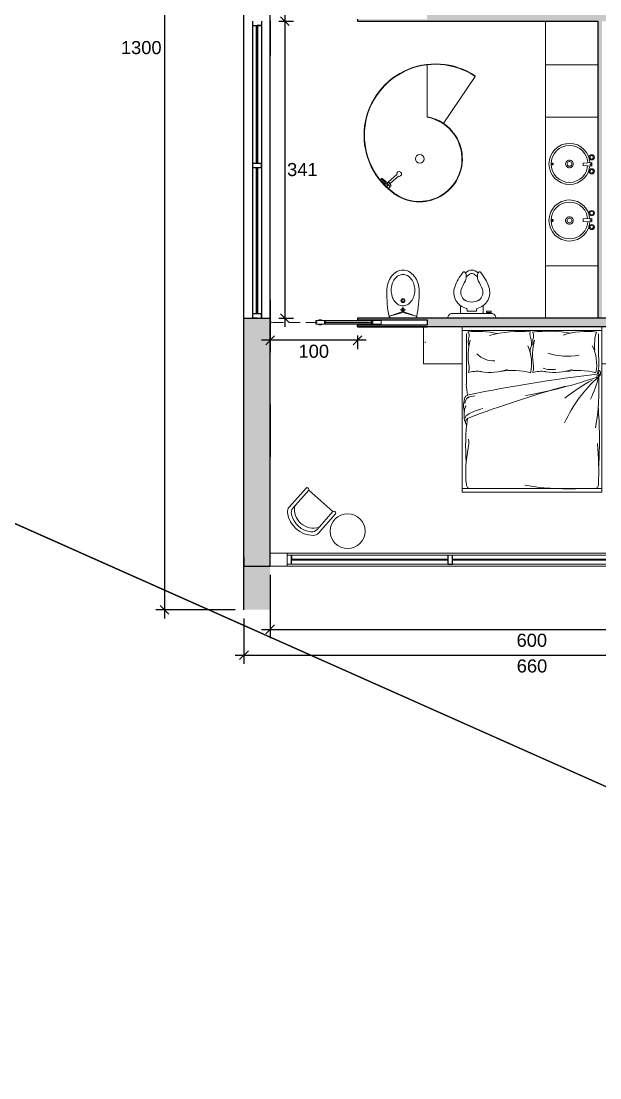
# Model space of a CAD drawing. Header units: inches. Extents: x -173 to 14008, y -3334 to 10368.
# Drawn here: x 11774 to 12437, y -1597 to -385 of the extents above; entities that cross this region are included whole.
import ezdxf

# ---------------------------------------------------------------- set-up
doc = ezdxf.new("R2010")
doc.units = ezdxf.units.IN
doc.header["$MEASUREMENT"] = 0
doc.linetypes.add('TRATTEGGIATA2', pattern=[9.525, 6.35, -3.175])
for name, color, linetype, lineweight in [('ARREDAMENTO', 8, 'Continuous', 18), ('INFISSI', 4, 'Continuous', 18), ('PORTE_finestre_doors_windows', 4, 'Continuous', 15), ('QUOTE', 6, 'Continuous', 9)]:
    doc.layers.add(name, color=color, linetype=linetype, lineweight=lineweight)
doc.styles.add('ARCH', font='txt')
doc.styles.get("Standard").update_dxf_attribs({"font": 'Arial.ttf'})
doc.dimstyles.get("Standard").update_dxf_attribs({"dimtxt": 15, "dimasz": 10, "dimexe": 10, "dimexo": 10, "dimgap": 5, "dimtad": 2, "dimtih": 1, "dimtoh": 1, "dimdec": 0, "dimzin": 0, "dimdsep": 46, "dimtxsty": 'Standard', "dimblk": 'OBLIQUE', "dimblk1": 'OBLIQUE', "dimblk2": 'OBLIQUE', "dimcen": 0.09, "dimdle": 10, "dimadec": 0, "dimazin": 0, "dimtfac": 1, "dimtdec": 0, "dimtofl": 0, "dimtmove": 0, "dimatfit": 3, "dimldrblk": 'OBLIQUE', "dimfxl": 1, "dimtolj": 1, "dimtzin": 0, "dimarcsym": 0})

# ---------------------------------------------------------------- blocks, each defined once
blk = doc.blocks.new('15PTOI06')
for p, q in [((8, 8.5), (8, -8.5)), ((11.5, 5), (8, 5)), ((9, 2), (9.765178, 2)), ((9, -2), (9, 2)), ((23.431562, 2.5), (24.727861, 2.5)), ((24.931034, 1.327586), (24.062054, 2.5)), ((9.765178, -2), (9, -2)), ((23.431562, -2.5), (24.690476, -2.5)), ((24.931034, -1.327586), (24.062054, -2.5)), ((11.5, -5), (8, -5)), ((8.5, -8), (8, -8)), ((8, -8.5), (9, -8.5)), ((9, -6.5), (8.5, -6.5)), ((8.5, -6.5), (8.5, -8)), ((9, -8.5), (9, -6.5))]:
    blk.add_line(p, q)
for centre, radius, start, end in [((6, 8.5), 2, 0, 90), ((17.25, 0.65), 7.210062, 71.816347, 166.116636), ((17.25, 0.65), 4.210062, 71.816347, 142.891702), ((12, -13.75), 19.534695, 57.937508, 70.559965), ((12, -13.75), 22.534695, 51.265418, 70.559965), ((9.765178, 2.5), 0.5, 270, 346.116636), ((19.118098, 0), 6.118098, 147.797266, 212.202734), ((23.431562, 4.5), 2, 237.937508, 270), ((24.727861, 4.5), 2, 270, 314.939898), ((23.666667, 0), 1.833333, 313.602819, 46.397181), ((23.166667, 0), 3.833333, 313.602819, 46.397181), ((25.787408, 3.438228), 0.5, 314.939898, 51.265418), ((9.765178, -2.5), 0.5, 13.883364, 90), ((17.25, -0.65), 7.210062, 193.883364, 288.183653), ((17.25, -0.65), 4.210062, 217.108298, 288.183653), ((12, 13.75), 19.534695, 289.440035, 302.062492), ((12, 13.75), 22.534695, 289.440035, 308.665009), ((23.431562, -4.5), 2, 90, 122.062492), ((24.690476, -4.5), 2, 44.162471, 90), ((25.766527, -3.454957), 0.5, 308.665009, 44.162471), ((6, -8.5), 2, 270, 0)]:
    blk.add_arc(centre, radius, start, end)
at = {"style": 'ARCH'}
for tag, p, flags in [('ITEM', (0, -19.5), 3), ('ROOM_NUMBER', (0, -28.5), 1)]:
    blk.add_attdef(tag, p, '', height=6, dxfattribs=dict(at, flags=flags))
blk = doc.blocks.new('bidet')
at = {"layer": 'ARREDAMENTO'}
for p, q in [((18891.9, 11671), (18889.9, 11673.2)), ((18891.9, 11671), (18894.1, 11673)), ((18908, 11675.7), (18893.1, 11669.6)), ((18908.2, 11675.7), (18894, 11668.6)), ((18885.2, 11655.3), (18894, 11668.6)), ((18893.1, 11669.6), (18885.3, 11655.5)), ((18891.9, 11671), (18889.6, 11669)), ((18891.9, 11671), (18893.1, 11669.6))]:
    blk.add_line(p, q, dxfattribs=at)
for points in [[(18908.5, 11673.1), (18887.9, 11654.7, -0.353669), (18885.3, 11654.6, -0.060433), (18863.9, 11674.7, -0.07695), (18858.7, 11682.7, -0.086815), (18856.6, 11691, -0.105749), (18857.7, 11699.2, -0.125559), (18861.6, 11705, -0.125559), (18867.8, 11708.2, -0.105749), (18876.1, 11708.3, -0.086815), (18884, 11705.3, -0.07695), (18891.5, 11699.2, -0.060433), (18908.9, 11675.6, -0.353669)], [(18887, 11696.8, 0.075445), (18881.5, 11701.3, 0.085783), (18875.6, 11703.6, 0.10607), (18869.5, 11703.6, 0.126822), (18864.9, 11701.2, 0.126822), (18862.1, 11697, 0.10607), (18861.3, 11690.9, 0.085783), (18862.9, 11684.8, 0.075445), (18866.8, 11678.8, 0.075445), (18872.4, 11674.2, 0.085783), (18878.2, 11671.9, 0.10607), (18884.3, 11672, 0.126822), (18888.9, 11674.3, 0.126822), (18891.7, 11678.6, 0.10607), (18892.5, 11684.6, 0.085783), (18890.9, 11690.7, 0.075445)]]:
    blk.add_lwpolyline(points, format="xyb", close=True, dxfattribs=at)
for centre, radius in [((18884.9, 11678.8), 2.3), ((18884.9, 11678.8), 1.5), ((18891.9, 11671), 1.75)]:
    blk.add_circle(centre, radius, dxfattribs=at)
for centre, start, end in [((18908.3, 11674.7), 53.2036, 112.5022), ((18886.2, 11655.1), 150.8397, 210.1383)]:
    blk.add_arc(centre, 1, start, end, dxfattribs=at)
at = {"layer": 'ARREDAMENTO', "flags": 9}
blk.add_attdef('COPYRIGHT', (18899.5, 11662.4), '', height=0.0001, rotation=131.6709, dxfattribs=at)
blk = doc.blocks.new('lettomatrim')
at = {"layer": 'ARREDAMENTO'}
for p, q in [((14864.3, 12696.9), (14906.7, 12696.9)), ((14864.3, 12652.7), (14864.3, 12696.9)), ((14889.2, 12695.5), (14889.2, 12694.5)), ((14717, 12492.7), (14717, 12652.7)), ((14906.7, 12652.7), (14717, 12652.7)), ((14721.1, 12492.7), (14721.1, 12652.7)), ((14799.5, 12650), (14793.9, 12647.9)), ((14801.1, 12650.3), (14810.4, 12650.3)), ((14840.9, 12647.9), (14898.9, 12647.9)), ((14902.6, 12492.7), (14902.6, 12652.7)), ((14906.7, 12492.7), (14717, 12492.7)), ((14864.3, 12492.7), (14864.3, 12448.4)), ((14864.3, 12448.4), (14906.7, 12448.4))]:
    blk.add_line(p, q, dxfattribs=at)
for centre, radius, start, end in [((14725.8, 12643.2), 4.71, 90, 180), ((14739.2, 12504.6), 144, 78.6575, 95.361), ((14770.6, 12423.4), 225.4, 82.1235, 94.8247), ((14773.7, 12676.5), 31.4, 258.6575, 277.5253), ((14797.4, 12644.2), 4.71, 19.3276, 110.2459), ((14801.1, 12645.6), 4.71, 90, 110.2459), ((14801.1, 12645.6), 4.71, 90, 110.2459), ((14801.9, 12645), 4.18, 30.7024, 90.9899), ((13596.6, 12187.6), 1289.5, 15.592, 20.8132), ((14755.1, 12615.7), 59.4, 13.1349, 31.9888), ((14816.3, 12617.7), 33.4, 77.1173, 103.0714), ((14809.8, 12640.2), 10.1, 52.2698, 93.3983), ((14818.1, 12640.2), 9.53, 39.4016, 85.3151), ((14822.3, 12643.9), 6.59, 11.6131, 77.1173), ((14805.4, 12636.9), 22.1, 3.536, 24.9661), ((14841.7, 12588.2), 59.8, 90.7687, 102.911), ((13080, 12288.7), 1784.7, 6.728, 11.523), ((14859.6, 12656.8), 12.1, 243.0351, 279.6289), ((14822.9, 12636.1), 32.8, 350.6074, 17.6402), ((14873.7, 12573.7), 72.2, 75.74, 99.6289), ((14889, 12624.9), 20.8, 74.8012, 102.688), ((14896.4, 12652.2), 7.52, 254.8012, 305.6212), ((14801.2, 12634.1), 100.3, 347.5752, 6.8586), ((14914, 12621), 59.6, 170.6074, 199.6441), ((14895.2, 12616.2), 27.7, 134.9902, 182.1705), ((14764.7, 12585.8), 136.7, 355.318, 15.1075), ((14775.1, 12594.8), 81.5, 345.4027, 9.6734), ((15021.2, 12531.5), 300.3, 170.5168, 181.6934), ((15388.6, 12681.7), 570, 190.272, 199.0031), ((14864.7, 12621.1), 48, 257.0138, 294.882), ((14859.6, 12583), 12.1, 243.0351, 279.6289), ((14822.9, 12562.2), 32.8, 350.6074, 17.6402), ((14873.7, 12499.8), 72.2, 75.74, 99.6289), ((14879, 12566.9), 8.08, 67.1192, 110.9839), ((14888.4, 12589), 15.9, 247.1192, 294.2123), ((14889, 12551), 20.8, 74.8012, 102.688), ((14896.4, 12578.3), 7.52, 254.8012, 305.6212), ((14898.1, 12567.4), 7.75, 68.2876, 114.2123), ((14727.6, 12554.9), 174, 351.0586, 5.6905), ((14881.8, 12550.8), 24.2, 157.6175, 192.852), ((14915.9, 12547), 61.5, 170.7499, 199.3428), ((14950.9, 12531.6), 77.9, 162.7298, 189.568), ((14731, 12391), 158.5, 41.5468, 65.6167), ((14670.7, 12410.4), 198.2, 27.9144, 38.9624), ((14773, 12519.8), 83.6, 345.8991, 9.8562), ((14819.7, 12510.2), 81.8, 351.9854, 18.9708), ((14725.8, 12501.1), 4.71, 180, 270), ((14740.2, 12837.9), 341.7, 267.5735, 275.4873), ((14776.7, 13019.8), 524.4, 266.777, 274.3028), ((14837.3, 12778), 282.1, 260.4906, 272.5059), ((14881.7, 12623), 130.8, 243.6904, 255.8106), ((14853.2, 12497.9), 3.9, 206.0618, 343.6995), ((14854.1, 12499), 3.89, 175.5011, 247.3948), ((14865.7, 12544.5), 48.5, 254.1443, 274.9446), ((14854.3, 12498.2), 1.97, 191.8744, 320.6042), ((14863.5, 12546.3), 47.8, 258.7109, 296.6681), ((14886.3, 12452.4), 48.6, 72.8009, 97.5389), ((14896.8, 11196.1), 1300.4, 89.9104, 91.1885)]:
    blk.add_arc(centre, radius, start, end, dxfattribs=at)
blk = doc.blocks.new('_Oblique')
at = {"color": 0, "linetype": 'ByBlock', "lineweight": -2}
blk.add_line((-0.5, -0.5), (0.5, 0.5), dxfattribs=at)
blk = doc.blocks.new('*D81')
at = {"layer": 'Defpoints', "color": 0, "transparency": 16777216}
for p in [(12029.2, 229.4), (11938.3, -1059.9), (12029.4, -1059.9)]:
    blk.add_point(p, dxfattribs=at)
at = {"layer": 'QUOTE', "color": 0, "lineweight": -2, "transparency": 16777216}
for p, q in [((11938.3, 239.4), (11938.3, -1069.9)), ((12019.2, 229.4), (11928.3, 229.4)), ((12019.4, -1059.9), (11928.3, -1059.9))]:
    blk.add_line(p, q, dxfattribs=at)
at = {"layer": 'QUOTE', "color": 0, "lineweight": -2, "transparency": 16777216, "xscale": 10, "yscale": 10, "zscale": 10}
for p, rotation in [((11938.3, 229.4), 90), ((11938.3, -1059.9), 270)]:
    blk.add_blockref('_Oblique', p, dxfattribs=dict(at, rotation=rotation))
at = {"layer": 'QUOTE', "color": 0, "transparency": 16777216, "insert": (11911.6, -415.2), "char_height": 15, "attachment_point": 5}
blk.add_mtext('\\A1;1300', dxfattribs=at)
blk = doc.blocks.new('*D92')
at = {"layer": 'Defpoints', "color": 0, "transparency": 16777216}
for p in [(12029.4, -1059.9), (12689.8, -1059.9), (12689.8, -1111.9)]:
    blk.add_point(p, dxfattribs=at)
at = {"layer": 'QUOTE', "color": 0, "lineweight": -2, "transparency": 16777216}
for p, q in [((12029.4, -1069.9), (12029.4, -1121.9)), ((12689.8, -1069.9), (12689.8, -1121.9)), ((12019.4, -1111.9), (12699.8, -1111.9))]:
    blk.add_line(p, q, dxfattribs=at)
at = {"layer": 'QUOTE', "color": 0, "lineweight": -2, "transparency": 16777216, "xscale": 10, "yscale": 10, "zscale": 10, "rotation": 180}
blk.add_blockref('_Oblique', (12029.4, -1111.9), dxfattribs=at)
at = {"layer": 'QUOTE', "color": 0, "lineweight": -2, "transparency": 16777216, "xscale": 10, "yscale": 10, "zscale": 10}
blk.add_blockref('_Oblique', (12689.8, -1111.9), dxfattribs=at)
at = {"layer": 'QUOTE', "color": 0, "transparency": 16777216, "insert": (12359.6, -1124.5), "char_height": 15, "attachment_point": 5}
blk.add_mtext('\\A1;660', dxfattribs=at)
blk = doc.blocks.new('*D99')
at = {"layer": 'Defpoints', "color": 0, "transparency": 16777216}
for p in [(12059.4, -384.8), (12059.4, -725.4), (12076.2, -725.4)]:
    blk.add_point(p, dxfattribs=at)
at = {"layer": 'QUOTE', "color": 0, "lineweight": -2, "transparency": 16777216}
for p, q in [((12076.2, -374.8), (12076.2, -735.4)), ((12069.4, -384.8), (12086.2, -384.8)), ((12069.4, -725.4), (12086.2, -725.4))]:
    blk.add_line(p, q, dxfattribs=at)
at = {"layer": 'QUOTE', "color": 0, "lineweight": -2, "transparency": 16777216, "xscale": 10, "yscale": 10, "zscale": 10}
for p, rotation in [((12076.2, -384.8), 90), ((12076.2, -725.4), 270)]:
    blk.add_blockref('_Oblique', p, dxfattribs=dict(at, rotation=rotation))
at = {"layer": 'QUOTE', "color": 0, "transparency": 16777216, "insert": (12096.3, -555.1), "char_height": 15, "attachment_point": 5}
blk.add_mtext('\\A1;341', dxfattribs=at)
blk = doc.blocks.new('*D100')
at = {"layer": 'Defpoints', "color": 0, "transparency": 16777216}
for p in [(12059.4, -735.4), (12159.4, -735.4), (12059.4, -750.9)]:
    blk.add_point(p, dxfattribs=at)
at = {"layer": 'QUOTE', "color": 0, "lineweight": -2, "transparency": 16777216}
for p, q in [((12169.4, -750.9), (12049.4, -750.9)), ((12059.4, -745.4), (12059.4, -760.9)), ((12159.4, -745.4), (12159.4, -760.9))]:
    blk.add_line(p, q, dxfattribs=at)
at = {"layer": 'QUOTE', "color": 0, "lineweight": -2, "transparency": 16777216, "xscale": 10, "yscale": 10, "zscale": 10, "rotation": 180}
blk.add_blockref('_Oblique', (12059.4, -750.9), dxfattribs=at)
at = {"layer": 'QUOTE', "color": 0, "lineweight": -2, "transparency": 16777216, "xscale": 10, "yscale": 10, "zscale": 10}
blk.add_blockref('_Oblique', (12159.4, -750.9), dxfattribs=at)
at = {"layer": 'QUOTE', "color": 0, "transparency": 16777216, "insert": (12109.4, -763.5), "char_height": 15, "attachment_point": 5}
blk.add_mtext('\\A1;100', dxfattribs=at)
blk = doc.blocks.new('*D101')
at = {"layer": 'Defpoints', "color": 0, "transparency": 16777216}
for p in [(12059.4, -1010), (12659.4, -1010), (12659.4, -1082.4)]:
    blk.add_point(p, dxfattribs=at)
at = {"layer": 'QUOTE', "color": 0, "lineweight": -2, "transparency": 16777216}
for p, q in [((12059.4, -1020), (12059.4, -1092.4)), ((12659.4, -1020), (12659.4, -1092.4)), ((12049.4, -1082.4), (12669.4, -1082.4))]:
    blk.add_line(p, q, dxfattribs=at)
at = {"layer": 'QUOTE', "color": 0, "lineweight": -2, "transparency": 16777216, "xscale": 10, "yscale": 10, "zscale": 10, "rotation": 180}
blk.add_blockref('_Oblique', (12059.4, -1082.4), dxfattribs=at)
at = {"layer": 'QUOTE', "color": 0, "lineweight": -2, "transparency": 16777216, "xscale": 10, "yscale": 10, "zscale": 10}
blk.add_blockref('_Oblique', (12659.4, -1082.4), dxfattribs=at)
at = {"layer": 'QUOTE', "color": 0, "transparency": 16777216, "insert": (12359.4, -1095), "char_height": 15, "attachment_point": 5}
blk.add_mtext('\\A1;600', dxfattribs=at)

msp = doc.modelspace()

# ---------------------------------------------------------------- hatches: boundary and pattern name
h = msp.add_hatch(color=256)
h.dxf.hatch_style = 1
h.paths.add_polyline_path([(12689.4, 17.6), (12659.9, 17.6), (12659.9, -203.2), (12689.5, -203.2)])
h.paths.add_polyline_path([(12479.9, -727.5), (12559.9, -727.5), (12559.9, -725.4), (12439.9, -725.4), (12159.4, -725.4), (12159.4, -727.5), (12239.4, -727.5), (12239.4, -733), (12159.4, -733), (12159.4, -735.4), (12239.4, -735.4), (12559.9, -735.4), (12559.9, -733), (12479.9, -733)])
h.paths.add_polyline_path([(12059.4, -725.4), (12029.4, -725.4), (12029.4, -980), (12029.4, -1000), (12029.4, -1060), (12059.4, -1060), (12059.4, -995)])
h = msp.add_hatch(color=256)
h.dxf.hatch_style = 1
h.paths.add_polyline_path([(12479.9, -377.2), (12559.9, -377.2), (12559.9, -374.9), (12479.9, -374.9), (12438.2, -374.9), (12436.2, -374.9), (12379.9, -374.9), (12374.9, -374.9), (12159.4, -374.9), (12159.4, -377.2), (12239.4, -377.2), (12239.4, -382.7), (12159.4, -382.7), (12159.4, -384.9), (12434.9, -384.9), (12434.9, -725.4), (12439.9, -725.4), (12439.9, -384.9), (12559.9, -384.9), (12559.9, -382.7), (12479.9, -382.7)])

# ---------------------------------------------------------------- linework, layer by layer
for p, q in [((12029.4, -980), (12029.4, 230)), ((12059.4, -1010), (12059.4, 230)), ((12059.4, -384.3), (12059.4, -424.3)), ((12159.4, -382.7), (12159.4, -384.9)), ((12159.4, -384.9), (12434.9, -384.9)), ((12434.9, -384.9), (12434.9, -725.4)), ((12059.4, -704.4), (12059.4, -764.4)), ((12029.4, -725.4), (12059.4, -725.4)), ((12559.9, -725.4), (12159.4, -725.4)), ((12159.4, -735.4), (12159.4, -733)), ((12559.9, -735.4), (12159.4, -735.4)), ((12159.4, -735.4), (12239.4, -735.4)), ((12456.2, -735.4), (12262.8, -735.4)), ((12059.4, -824.4), (12059.4, -884.4)), ((12029.4, -1059.9), (12029.4, -980)), ((12029.4, -1000), (12029.4, -1010)), ((12029.4, -1010), (12059.4, -1010))]:
    msp.add_line(p, q)
at = {"color": 4}
for p, q in [((12039.4, -725.4), (12039.4, -384.8)), ((12049.4, -384.8), (12049.4, -725.4)), ((12039.4, -389.8), (12049.4, -389.8)), ((12043.9, -547.9), (12043.9, -389.8)), ((12049.4, -389.8), (12044.4, -389.8)), ((12044.9, -389.8), (12044.9, -547.9)), ((12049.4, -547.9), (12039.4, -547.9)), ((12049.4, -552.9), (12039.4, -552.9)), ((12043.9, -720.4), (12043.9, -552.9)), ((12044.9, -552.9), (12044.9, -720.4)), ((12049.4, -552.9), (12049.4, -547.9)), ((12049.4, -720.4), (12039.4, -720.4)), ((12044.4, -725.4), (12039.4, -725.4)), ((12044.4, -720.4), (12043.4, -720.4)), ((12049.4, -725.4), (12049.4, -720.4)), ((12181.9, -735.4), (12221.9, -735.4)), ((12083.9, -1007.5), (12083.9, -997.5)), ((12083.9, -997.5), (12083.9, -1002.5)), ((12083.9, -1002), (12263.4, -1002)), ((12263.4, -1003), (12083.9, -1003)), ((12263.4, -1007.5), (12263.4, -997.5)), ((12268.4, -1007.5), (12268.4, -997.5)), ((12268.4, -1002), (12450.4, -1002)), ((12450.4, -1003), (12268.4, -1003)), ((12263.4, -1007.5), (12268.4, -1007.5))]:
    msp.add_line(p, q, dxfattribs=at)
at = {"linetype": 'ByBlock'}
for p, q in [((12434.9, -434.9), (12434.9, -494.9)), ((12434.9, -554.9), (12434.9, -614.9)), ((12434.9, -614.9), (12434.9, -674.9))]:
    msp.add_line(p, q, dxfattribs=at)
at = {"color": 4, "linetype": 'ByBlock'}
for p, q in [((12159.4, -725.4), (12159.4, -727.5)), ((12159.4, -727.5), (12239.4, -727.5)), ((12159.4, -733), (12239.4, -733)), ((12239.4, -727.5), (12239.4, -733))]:
    msp.add_line(p, q, dxfattribs=at)
for points in [[(11367.7, -783.7), (13194.9, -1596.9), (14008.1, 230.4), (12180.9, 1043.5)], [(11367.8, -783.4), (13194.9, -1596.9), (14008.4, 230.2), (12181.3, 1043.7)]]:
    msp.add_lwpolyline(points, close=True)
at = {"layer": 'ARREDAMENTO', "linetype": 'ByBlock'}
for p, q in [((12374.9, -384.9), (12374.9, -725.4)), ((12374.9, -384.9), (12374.9, -434.9)), ((12239.4, -495), (12239.4, -434.9)), ((12374.9, -434.9), (12434.9, -434.9)), ((12257.9, -502.5), (12294.4, -448.1)), ((12294.4, -448.1), (12257.9, -502.5)), ((12434.9, -494.9), (12374.9, -494.9)), ((12374.9, -494.9), (12374.9, -554.9)), ((12374.9, -725.4), (12374.9, -665.4)), ((12374.9, -665.4), (12434.9, -665.4))]:
    msp.add_line(p, q, dxfattribs=at)
at = {"layer": 'ARREDAMENTO'}
for p, q in [((12385.9, -531.9), (12383, -535.5)), ((12389.5, -529), (12385.9, -531.9)), ((12390.8, -531), (12387.6, -533.6)), ((12393.6, -526.8), (12389.5, -529)), ((12394.5, -529), (12390.8, -531)), ((12393.8, -526.8), (12393.6, -526.8)), ((12393.8, -526.8), (12398, -525.5)), ((12398.4, -527.8), (12394.5, -529)), ((12398, -525.5), (12399.1, -525.4)), ((12402.6, -527.4), (12398.4, -527.8)), ((12402.6, -525), (12399.1, -525.4)), ((12407.2, -525.5), (12402.6, -525)), ((12406.7, -527.8), (12402.6, -527.4)), ((12410.7, -529), (12406.7, -527.8)), ((12411.6, -526.8), (12407.2, -525.5)), ((12414.3, -531), (12410.7, -529)), ((12415.7, -529), (12411.6, -526.8)), ((12417.6, -533.6), (12414.3, -531)), ((12419.2, -531.9), (12415.7, -529)), ((12422.1, -535.5), (12419.2, -531.9)), ((12379.5, -544), (12379.1, -548.6)), ((12380.8, -539.6), (12379.5, -544)), ((12383, -535.5), (12380.8, -539.6)), ((12381.8, -544.4), (12381.4, -548.6)), ((12383, -540.5), (12381.8, -544.4)), ((12385, -536.8), (12383, -540.5)), ((12387.6, -533.6), (12385, -536.8)), ((12400.6, -544.6), (12399.5, -545.5)), ((12401.9, -544.2), (12400.6, -544.6)), ((12403.3, -544.2), (12401.9, -544.2)), ((12404.6, -544.6), (12403.3, -544.2)), ((12405.7, -545.5), (12404.6, -544.6)), ((12420.2, -536.8), (12417.6, -533.6)), ((12422.1, -540.5), (12420.2, -536.8)), ((12424.3, -539.6), (12422.1, -535.5)), ((12423.4, -544.4), (12422.1, -540.5)), ((12423.7, -547.3), (12423.4, -544.4)), ((12425.7, -544), (12424.3, -539.6)), ((12426, -547.1), (12425.7, -544)), ((12205.8, -557.8), (12207.5, -557.4)), ((12207.5, -557.4), (12208.9, -557.9)), ((12379.1, -548.6), (12379.5, -553.2)), ((12379.5, -553.2), (12380.8, -557.6)), ((12381.4, -548.6), (12381.8, -552.7)), ((12381.8, -552.7), (12383, -556.7)), ((12382.7, -548), (12382.6, -548.2)), ((12382.6, -548.2), (12382.6, -548.6)), ((12382.6, -548.9), (12382.6, -548.6)), ((12382.7, -549.2), (12382.6, -548.9)), ((12382.8, -547.8), (12382.7, -548)), ((12382.8, -549.4), (12382.7, -549.2)), ((12382.9, -547.6), (12382.8, -547.8)), ((12382.9, -549.6), (12382.8, -549.4)), ((12383, -547.5), (12382.9, -547.6)), ((12383, -549.7), (12382.9, -549.6)), ((12383.2, -547.4), (12383, -547.5)), ((12383.2, -549.8), (12383, -549.7)), ((12383, -556.7), (12385, -560.3)), ((12383.2, -547.4), (12383.3, -547.5)), ((12383.2, -549.8), (12383.3, -549.7)), ((12383.3, -547.5), (12383.5, -547.6)), ((12383.3, -549.7), (12383.5, -549.6)), ((12383.5, -547.6), (12383.6, -547.8)), ((12383.5, -549.6), (12383.6, -549.4)), ((12383.6, -547.8), (12383.7, -548)), ((12383.6, -549.4), (12383.7, -549.2)), ((12383.7, -548), (12383.7, -548.2)), ((12383.7, -548.2), (12383.8, -548.6)), ((12383.7, -548.9), (12383.8, -548.6)), ((12383.7, -549.2), (12383.7, -548.9)), ((12398.7, -546.6), (12398.2, -547.9)), ((12398.2, -547.9), (12398.2, -549.3)), ((12398.2, -549.3), (12398.7, -550.6)), ((12399.5, -545.5), (12398.7, -546.6)), ((12398.7, -550.6), (12399.5, -551.7)), ((12399.5, -551.7), (12400.6, -552.5)), ((12400.2, -547.4), (12399.9, -548.2)), ((12399.9, -548.2), (12399.9, -549)), ((12399.9, -549), (12400.2, -549.8)), ((12400.7, -546.7), (12400.2, -547.4)), ((12400.2, -549.8), (12400.7, -550.5)), ((12400.6, -552.5), (12401.9, -552.9)), ((12401.4, -546.2), (12400.7, -546.7)), ((12400.7, -550.5), (12401.4, -551)), ((12402.2, -545.9), (12401.4, -546.2)), ((12401.4, -551), (12402.2, -551.3)), ((12401.9, -552.9), (12403.3, -552.9)), ((12403, -545.9), (12402.2, -545.9)), ((12402.2, -551.3), (12403, -551.3)), ((12403.8, -546.2), (12403, -545.9)), ((12403, -551.3), (12403.8, -551)), ((12403.3, -552.9), (12404.6, -552.5)), ((12404.5, -546.7), (12403.8, -546.2)), ((12403.8, -551), (12404.5, -550.5)), ((12405, -547.4), (12404.5, -546.7)), ((12404.5, -550.5), (12405, -549.8)), ((12404.6, -552.5), (12405.7, -551.7)), ((12405.3, -548.2), (12405, -547.4)), ((12405, -549.8), (12405.3, -549)), ((12405.3, -549), (12405.3, -548.2)), ((12406.5, -546.6), (12405.7, -545.5)), ((12405.7, -551.7), (12406.5, -550.6)), ((12406.9, -547.9), (12406.5, -546.6)), ((12406.5, -550.6), (12406.9, -549.3)), ((12406.9, -549.3), (12406.9, -547.9)), ((12418.4, -547.5), (12428.4, -547)), ((12418.4, -547.5), (12418.4, -550.5)), ((12428.4, -551), (12418.4, -550.5)), ((12420.2, -560.3), (12422.1, -556.7)), ((12422.1, -556.7), (12423.4, -550.8)), ((12424.3, -557.6), (12426, -550.9)), ((12428.4, -551), (12428.4, -547)), ((12186.8, -565.7), (12187, -565.4)), ((12186.8, -566), (12186.8, -565.7)), ((12186.9, -566.4), (12186.8, -566)), ((12188.7, -569.1), (12186.9, -566.4)), ((12187, -565.4), (12187.3, -565.3)), ((12187.3, -565.3), (12187.6, -565.2)), ((12187.6, -565.2), (12188, -565.3)), ((12188, -565.3), (12194, -570.3)), ((12188, -565.3), (12188, -565.3)), ((12191.9, -571.4), (12188, -565.4)), ((12190.5, -571.9), (12188.7, -569.1)), ((12195, -569.5), (12193.5, -570.8)), ((12195, -569.1), (12204.6, -560.6)), ((12195, -569.1), (12196.8, -571.2)), ((12197, -571.7), (12195, -569.5)), ((12195.2, -569.7), (12195.3, -569.5)), ((12206.4, -562.7), (12197.4, -570.7)), ((12204.6, -560.6), (12204.8, -559.1)), ((12204.8, -559.1), (12205.8, -557.8)), ((12207.4, -562.9), (12206.4, -562.7)), ((12208.9, -562.4), (12207.4, -562.9)), ((12208.9, -557.9), (12209.9, -559.3)), ((12209.9, -561), (12208.9, -562.4)), ((12209, -562.3), (12209, -562.3)), ((12209.9, -559.3), (12209.9, -561)), ((12380.8, -557.6), (12383, -561.7)), ((12383, -561.7), (12385.9, -565.2)), ((12385, -560.3), (12387.6, -563.6)), ((12385.9, -565.2), (12389.5, -568.1)), ((12387.6, -563.6), (12390.8, -566.2)), ((12389.5, -568.1), (12393.6, -570.3)), ((12390.8, -566.2), (12394.5, -568.1)), ((12394.5, -568.1), (12398.4, -569.3)), ((12398.4, -569.3), (12402.6, -569.8)), ((12402.6, -569.8), (12406.7, -569.3)), ((12406.7, -569.3), (12410.7, -568.1)), ((12410.7, -568.1), (12414.3, -566.2)), ((12411.6, -570.3), (12415.7, -568.1)), ((12414.3, -566.2), (12417.6, -563.6)), ((12415.7, -568.1), (12419.2, -565.2)), ((12417.6, -563.6), (12420.2, -560.3)), ((12419.2, -565.2), (12422.1, -561.7)), ((12422.1, -561.7), (12424.3, -557.6)), ((12191.3, -573.1), (12190.5, -571.9)), ((12190.9, -569.8), (12192.9, -571.6)), ((12191.8, -573.8), (12191.3, -573.1)), ((12192.1, -574), (12191.8, -573.8)), ((12191.9, -571.4), (12192.2, -571.6)), ((12192.6, -574.1), (12192.1, -574)), ((12192.2, -571.6), (12192.7, -571.7)), ((12193, -573.9), (12192.6, -574.1)), ((12192.7, -571.7), (12193.1, -571.5)), ((12195.2, -572.7), (12192.8, -574.8)), ((12194, -573), (12193, -573.9)), ((12193.1, -571.5), (12193.7, -571)), ((12193.5, -570.8), (12195.2, -572.7)), ((12194, -573), (12194.8, -572.3)), ((12194.2, -572.8), (12194.4, -572.9)), ((12194.4, -572.9), (12194.5, -573.1)), ((12194.5, -573.1), (12194.5, -573.2)), ((12195, -576.8), (12197.1, -574.9)), ((12197.1, -574.9), (12195.2, -572.7)), ((12196.3, -570.9), (12196.5, -570.8)), ((12196.5, -570.8), (12196.5, -570.8)), ((12196.8, -571.2), (12197.4, -570.7)), ((12196.8, -574.5), (12198.3, -573.2)), ((12198.3, -573.2), (12197, -571.7)), ((12393.6, -570.3), (12393.8, -570.4)), ((12393.8, -570.4), (12398, -571.7)), ((12399.1, -571.8), (12398, -571.7)), ((12399.1, -571.8), (12402.6, -572.1)), ((12399.1, -571.8), (12399.1, -571.8)), ((12402.6, -572.1), (12407.2, -571.7)), ((12407.2, -571.7), (12411.6, -570.3)), ((12385.9, -596.8), (12389.5, -593.9)), ((12389.5, -593.9), (12393.6, -591.7)), ((12390.8, -595.8), (12394.5, -593.9)), ((12393.6, -591.7), (12393.8, -591.6)), ((12393.8, -591.6), (12398, -590.4)), ((12394.5, -593.9), (12398.4, -592.7)), ((12399.1, -590.3), (12398, -590.4)), ((12398.4, -592.7), (12402.6, -592.3)), ((12399.1, -590.3), (12402.6, -589.9)), ((12399.1, -590.3), (12399.1, -590.3)), ((12402.6, -589.9), (12407.2, -590.4)), ((12402.6, -592.3), (12406.7, -592.7)), ((12406.7, -592.7), (12410.7, -593.9)), ((12407.2, -590.4), (12411.6, -591.7)), ((12410.7, -593.9), (12414.3, -595.8)), ((12411.6, -591.7), (12415.7, -593.9)), ((12415.7, -593.9), (12419.2, -596.8)), ((12379.5, -608.9), (12380.8, -604.4)), ((12380.8, -604.4), (12383, -600.4)), ((12381.8, -609.3), (12383, -605.3)), ((12383, -600.4), (12385.9, -596.8)), ((12383, -605.3), (12385, -601.7)), ((12385, -601.7), (12387.6, -598.5)), ((12387.6, -598.5), (12390.8, -595.8)), ((12414.3, -595.8), (12417.6, -598.5)), ((12417.6, -598.5), (12420.2, -601.7)), ((12419.2, -596.8), (12422.1, -600.4)), ((12420.2, -601.7), (12422.1, -605.3)), ((12422.1, -600.4), (12424.3, -604.4)), ((12422.1, -605.3), (12423.4, -611.2)), ((12424.3, -604.4), (12426, -611.1)), ((12379.1, -613.4), (12379.5, -608.9)), ((12379.5, -618), (12379.1, -613.4)), ((12380.8, -622.4), (12379.5, -618)), ((12381.4, -613.4), (12381.8, -609.3)), ((12381.8, -617.6), (12381.4, -613.4)), ((12383, -621.5), (12381.8, -617.6)), ((12382.7, -612.8), (12382.6, -613.1)), ((12382.6, -613.1), (12382.6, -613.4)), ((12382.6, -613.8), (12382.6, -613.4)), ((12382.7, -614.1), (12382.6, -613.8)), ((12382.8, -612.6), (12382.7, -612.8)), ((12382.8, -614.3), (12382.7, -614.1)), ((12382.9, -612.4), (12382.8, -612.6)), ((12382.9, -614.4), (12382.8, -614.3)), ((12383, -612.3), (12382.9, -612.4)), ((12383, -614.6), (12382.9, -614.4)), ((12383.2, -612.3), (12383, -612.3)), ((12383.2, -614.6), (12383, -614.6)), ((12383.2, -612.3), (12383.3, -612.3)), ((12383.2, -614.6), (12383.3, -614.6)), ((12383.3, -612.3), (12383.5, -612.4)), ((12383.3, -614.6), (12383.5, -614.4)), ((12383.5, -612.4), (12383.6, -612.6)), ((12383.5, -614.4), (12383.6, -614.3)), ((12383.6, -612.6), (12383.7, -612.8)), ((12383.6, -614.3), (12383.7, -614.1)), ((12383.7, -612.8), (12383.7, -613.1)), ((12383.7, -613.1), (12383.8, -613.4)), ((12383.7, -613.8), (12383.8, -613.4)), ((12383.7, -614.1), (12383.7, -613.8)), ((12398.2, -612.8), (12398.7, -611.4)), ((12398.2, -614.1), (12398.2, -612.8)), ((12398.7, -615.4), (12398.2, -614.1)), ((12398.7, -611.4), (12399.5, -610.3)), ((12399.5, -616.6), (12398.7, -615.4)), ((12399.5, -610.3), (12400.6, -609.5)), ((12400.6, -617.4), (12399.5, -616.6)), ((12399.9, -613), (12400.2, -612.2)), ((12399.9, -613.9), (12399.9, -613)), ((12400.2, -614.7), (12399.9, -613.9)), ((12400.2, -612.2), (12400.7, -611.5)), ((12400.7, -615.4), (12400.2, -614.7)), ((12400.6, -609.5), (12401.9, -609.1)), ((12401.9, -617.8), (12400.6, -617.4)), ((12400.7, -611.5), (12401.4, -611)), ((12401.4, -615.9), (12400.7, -615.4)), ((12401.4, -611), (12402.2, -610.8)), ((12402.2, -616.1), (12401.4, -615.9)), ((12401.9, -609.1), (12403.3, -609.1)), ((12403.3, -617.8), (12401.9, -617.8)), ((12402.2, -610.8), (12403, -610.8)), ((12403, -616.1), (12402.2, -616.1)), ((12403, -610.8), (12403.8, -611)), ((12403.8, -615.9), (12403, -616.1)), ((12403.3, -609.1), (12404.6, -609.5)), ((12404.6, -617.4), (12403.3, -617.8)), ((12403.8, -611), (12404.5, -611.5)), ((12404.5, -615.4), (12403.8, -615.9)), ((12404.5, -611.5), (12405, -612.2)), ((12405, -614.7), (12404.5, -615.4)), ((12404.6, -609.5), (12405.7, -610.3)), ((12405.7, -616.6), (12404.6, -617.4)), ((12405, -612.2), (12405.3, -613)), ((12405.3, -613.9), (12405, -614.7)), ((12405.3, -613), (12405.3, -613.9)), ((12405.7, -610.3), (12406.5, -611.4)), ((12406.5, -615.4), (12405.7, -616.6)), ((12406.5, -611.4), (12406.9, -612.8)), ((12406.9, -614.1), (12406.5, -615.4)), ((12406.9, -612.8), (12406.9, -614.1)), ((12428.4, -611), (12418.4, -611.5)), ((12418.4, -614.5), (12418.4, -611.5)), ((12418.4, -614.5), (12428.4, -615)), ((12423.4, -617.6), (12422.1, -621.5)), ((12423.7, -614.8), (12423.4, -617.6)), ((12425.7, -618), (12424.3, -622.4)), ((12426, -614.9), (12425.7, -618)), ((12428.4, -611), (12428.4, -615)), ((12383, -626.5), (12380.8, -622.4)), ((12385, -625.2), (12383, -621.5)), ((12385.9, -630.1), (12383, -626.5)), ((12387.6, -628.4), (12385, -625.2)), ((12389.5, -633), (12385.9, -630.1)), ((12390.8, -631), (12387.6, -628.4)), ((12417.6, -628.4), (12414.3, -631)), ((12419.2, -630.1), (12415.7, -633)), ((12420.2, -625.2), (12417.6, -628.4)), ((12422.1, -626.5), (12419.2, -630.1)), ((12422.1, -621.5), (12420.2, -625.2)), ((12424.3, -622.4), (12422.1, -626.5)), ((12393.6, -635.2), (12389.5, -633)), ((12394.5, -633), (12390.8, -631)), ((12393.8, -635.2), (12393.6, -635.2)), ((12393.8, -635.2), (12398, -636.5)), ((12398.4, -634.2), (12394.5, -633)), ((12398, -636.5), (12399.1, -636.6)), ((12402.6, -634.6), (12398.4, -634.2)), ((12402.6, -637), (12399.1, -636.6)), ((12406.7, -634.2), (12402.6, -634.6)), ((12407.2, -636.5), (12402.6, -637)), ((12410.7, -633), (12406.7, -634.2)), ((12411.6, -635.2), (12407.2, -636.5)), ((12414.3, -631), (12410.7, -633)), ((12415.7, -633), (12411.6, -635.2)), ((12081.2, -942.2), (12100.6, -920.3)), ((12102.7, -920.2), (12103.4, -920.8)), ((12085.5, -943.4), (12103.6, -922.9)), ((12103.6, -922.9), (12131.3, -947.4)), ((12131.3, -947.4), (12113.2, -967.9)), ((12134.3, -950.1), (12115, -972)), ((12133.4, -947.3), (12134.2, -948))]:
    msp.add_line(p, q, dxfattribs=at)
for points in [[(12426.4, -549.5), (12427.4, -549.5), (12427.4, -548.5), (12426.4, -548.5)], [(12426.4, -612.5), (12427.4, -612.5), (12427.4, -613.5), (12426.4, -613.5)]]:
    msp.add_lwpolyline(points, close=True, dxfattribs=at)
at = {"layer": 'ARREDAMENTO', "linetype": 'ByBlock'}
for centre, radius in [((12230.9, -542.8), 5), ((12148.2, -969.8), 20)]:
    msp.add_circle(centre, radius, dxfattribs=at)
at = {"layer": 'ARREDAMENTO'}
for centre, radius in [((12428.1, -541), 3), ((12428.1, -541), 2), ((12428.1, -557), 3), ((12428.1, -557), 2), ((12428.1, -605), 3), ((12428.1, -605), 2), ((12428.1, -621), 3), ((12428.1, -621), 2)]:
    msp.add_circle(centre, radius, dxfattribs=at)
at = {"layer": 'ARREDAMENTO', "linetype": 'ByBlock'}
for centre, radius, start, end in [((12249, -515.8), 82, 56.1182, 236.1182), ((12249, -515.8), 81.5, 56.1182, 236.1182), ((12230.6, -542.9), 49.2, 236.2951, 79.5129), ((12230.6, -542.9), 48.7, 236.2951, 79.5129)]:
    msp.add_arc(centre, radius, start, end, dxfattribs=at)
at = {"layer": 'ARREDAMENTO'}
for centre, radius, start, end in [((12101.7, -921.3), 1.5, 48.5538, 138.5538), ((12102.4, -922), 1.5, 318.5538, 48.5538), ((12087.2, -947.5), 8, 138.5538, 187.3233), ((12091.5, -948.7), 8, 138.5538, 192.8685), ((12109.1, -944.7), 21.7, 169.9331, 287.1746), ((12109.1, -944.7), 30, 187.3233, 269.7844), ((12109.1, -944.7), 26, 192.8685, 264.2392), ((12132.4, -948.4), 1.5, 48.5538, 138.5538), ((12133.2, -949.1), 1.5, 318.5538, 48.5538), ((12107.2, -962.6), 8, 264.2392, 318.5538), ((12109, -966.7), 8, 269.7844, 318.5538)]:
    msp.add_arc(centre, radius, start, end, dxfattribs=at)
at = {"layer": 'INFISSI'}
for p, q in [((12059.4, -729.8), (12060.4, -729.8)), ((12059.4, -730.8), (12060.4, -730.8)), ((12060.4, -729.8), (12060.4, -730.8)), ((12078.9, -1010), (12078.9, -995)), ((12078.9, -1007.5), (12078.9, -997.5)), ((12078.9, -997.5), (12639.9, -997.5)), ((12639.9, -1007.5), (12078.9, -1007.5)), ((12078.9, -1007.5), (12083.9, -1007.5))]:
    msp.add_line(p, q, dxfattribs=at)
at = {"layer": 'INFISSI', "color": 4, "linetype": 'TRATTEGGIATA2', "ltscale": 2}
msp.add_line((12112.9, -730.3), (12060.4, -730.3), dxfattribs=at)
at = {"layer": 'INFISSI', "linetype": 'ByBlock'}
for p, q in [((12078.9, -995), (12639.9, -995)), ((12639.9, -1010), (12078.9, -1010))]:
    msp.add_line(p, q, dxfattribs=at)
at = {"layer": 'INFISSI'}
msp.add_lwpolyline([(12059.4, -995), (12078.9, -995), (12078.9, -1010), (12059.4, -1010)], close=True, dxfattribs=at)
at = {"layer": 'PORTE_finestre_doors_windows'}
for p, q in [((12112.9, -729.8), (12111.9, -729.8)), ((12112.9, -730.8), (12111.9, -730.8)), ((12112.9, -730.3), (12112.9, -729.8)), ((12112.9, -730.3), (12112.9, -730.8)), ((12121.7, -728), (12121.7, -732.5)), ((12121.7, -729.9), (12177, -729.9)), ((12121.7, -730.7), (12177, -730.7)), ((12176, -728), (12122.7, -728)), ((12122.7, -732.5), (12176, -732.5)), ((12177, -728), (12177, -732.5))]:
    msp.add_line(p, q, dxfattribs=at)
for points in [[(12111.9, -729.8), (12111.9, -728), (12121.7, -728)], [(12121.7, -732.5), (12111.9, -732.5), (12111.9, -730.8)], [(12121.7, -729.9), (12123.3, -729.9), (12122.7, -728), (12121.7, -728)], [(12121.7, -730.7), (12123.3, -730.7), (12122.7, -732.5), (12121.7, -732.5)], [(12177, -729.9), (12175.4, -729.9), (12176, -728), (12177, -728)], [(12177, -730.7), (12175.4, -730.7), (12176, -732.5), (12177, -732.5)], [(12177, -728), (12186.8, -728), (12186.8, -732.5), (12177, -732.5)]]:
    msp.add_lwpolyline(points, dxfattribs=at)
for points in [[(12118.3, -727.5), (12118.3, -728), (12115.3, -728), (12115.3, -727.5)], [(12118.3, -733), (12118.3, -732.5), (12115.3, -732.5), (12115.3, -733)]]:
    msp.add_lwpolyline(points, close=True, dxfattribs=at)

# ---------------------------------------------------------------- block references
at = {"layer": 'ARREDAMENTO'}
for name, p, rotation in [('bidet', (-9650.8, 3176.3), 318.1985267249021), ('lettomatrim', (24932.3, -15642.1), 89.99999998817708)]:
    msp.add_blockref(name, p, dxfattribs=dict(at, rotation=rotation))
at = {"layer": 'ARREDAMENTO', "xscale": 2.619047619047628, "yscale": 2.619047619047628, "zscale": 2.619047619047628, "rotation": 89.99999999999999}
msp.add_blockref('15PTOI06', (12290.6, -741.1), dxfattribs=at)

# ---------------------------------------------------------------- dimensions: what is measured, and where the dimension line sits
at = {"layer": 'QUOTE'}
dim = msp.add_linear_dim(base=(11938.3, -1059.9), p1=(12029.2, 229.4), p2=(12029.4, -1059.9), angle=90, text='1300', dimstyle='Standard', dxfattribs=at)
dim.commit()
dim.dimension.update_dxf_attribs({"geometry": '*D81', "text_midpoint": (11911.6, -415.2)})
dim = msp.add_linear_dim(base=(12076.2, -725.4), p1=(12059.4, -384.8), p2=(12059.4, -725.4), angle=90, dimstyle='Standard', dxfattribs=at)
dim.commit()
dim.dimension.update_dxf_attribs({"geometry": '*D99', "text_midpoint": (12096.3, -555.1)})
for base, p1, p2, picture, middle in [((12059.4, -750.9), (12159.4, -735.4), (12059.4, -735.4), '*D100', (12109.4, -763.5)), ((12659.4, -1082.4), (12059.4, -1010), (12659.4, -1010), '*D101', (12359.4, -1095)), ((12689.8, -1111.9), (12029.4, -1059.9), (12689.8, -1059.9), '*D92', (12359.6, -1124.5))]:
    dim = msp.add_linear_dim(base=base, p1=p1, p2=p2, dimstyle='Standard', dxfattribs=at)
    dim.commit()
    dim.dimension.update_dxf_attribs({"geometry": picture, "text_midpoint": middle})

doc.saveas('drawing.dxf')
